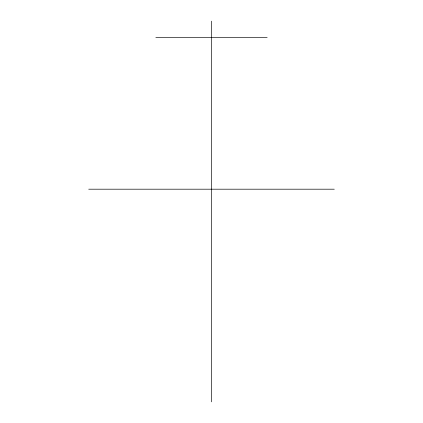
<?xml version="1.0" encoding="UTF-8"?>
<svg xmlns="http://www.w3.org/2000/svg" width="423" height="423" viewBox="0 0 423 423"><rect width="100%" height="100%" fill="white"/><g stroke="black" fill="none" stroke-linecap="round" stroke-linejoin="round"><path stroke-width="0.63" d="M155.844 37.361L267.156 37.361M88.719 189.192L334.281 189.192M211.5 21.15L211.5 401.85"/></g></svg>
